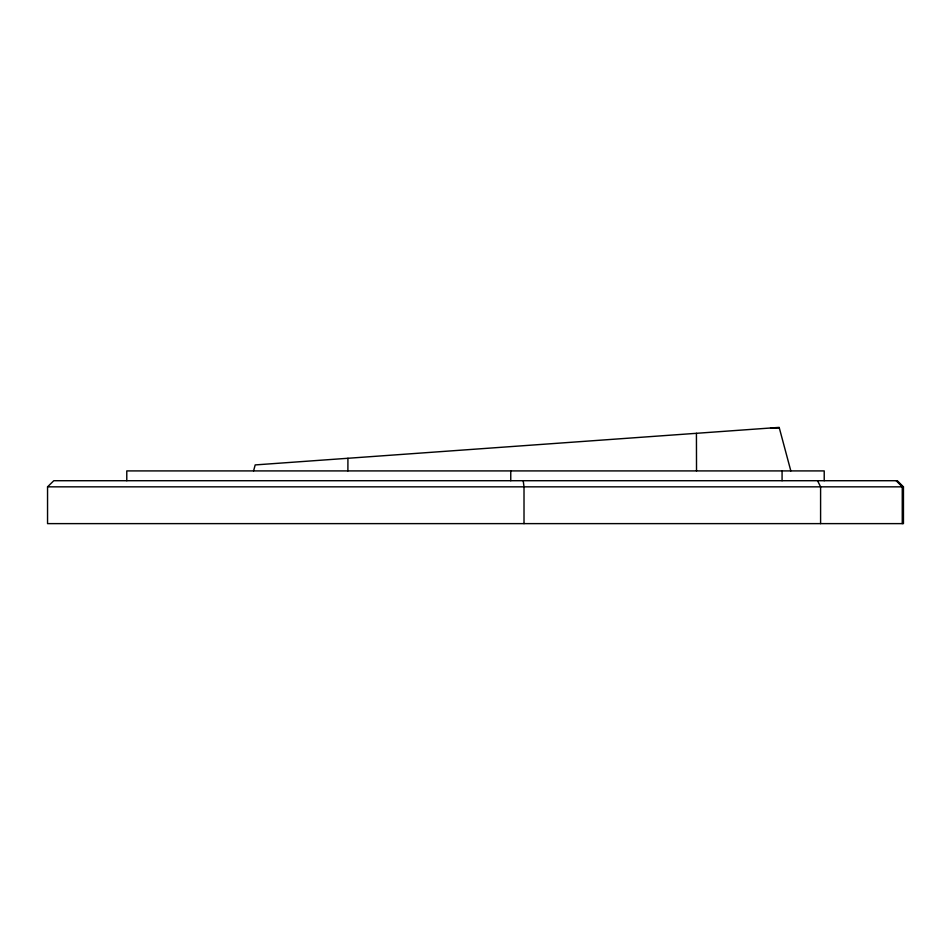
<?xml version="1.0" encoding="UTF-8"?>
<svg xmlns="http://www.w3.org/2000/svg" width="951" height="951" viewBox="0 0 951 951"><rect width="100%" height="100%" fill="white"/><g stroke="black" fill="none" stroke-linecap="round" stroke-linejoin="round"><path stroke-width="1.43" d="M347.9 470.911L347.923 458.275M253.572 470.911L255.189 464.92L779.214 427.379M47.55 486.841L53.803 480.719L897.316 480.719L903.45 486.841L903.45 523.621L47.55 523.621L47.55 486.841L903.45 486.841M770.548 428.009L779.261 428.009M896.163 480.719L902.261 486.841L902.261 523.621M817.563 480.719L820.594 486.841L820.594 523.621M779.333 428.009L790.828 470.911M523.205 480.719L524.013 486.841L524.013 523.621M696.429 433.311L696.524 470.911M824.22 480.719L824.22 470.911L126.78 470.911L126.78 480.719M782.079 470.911L782.079 480.719M510.758 470.911L510.758 480.719"/></g></svg>
